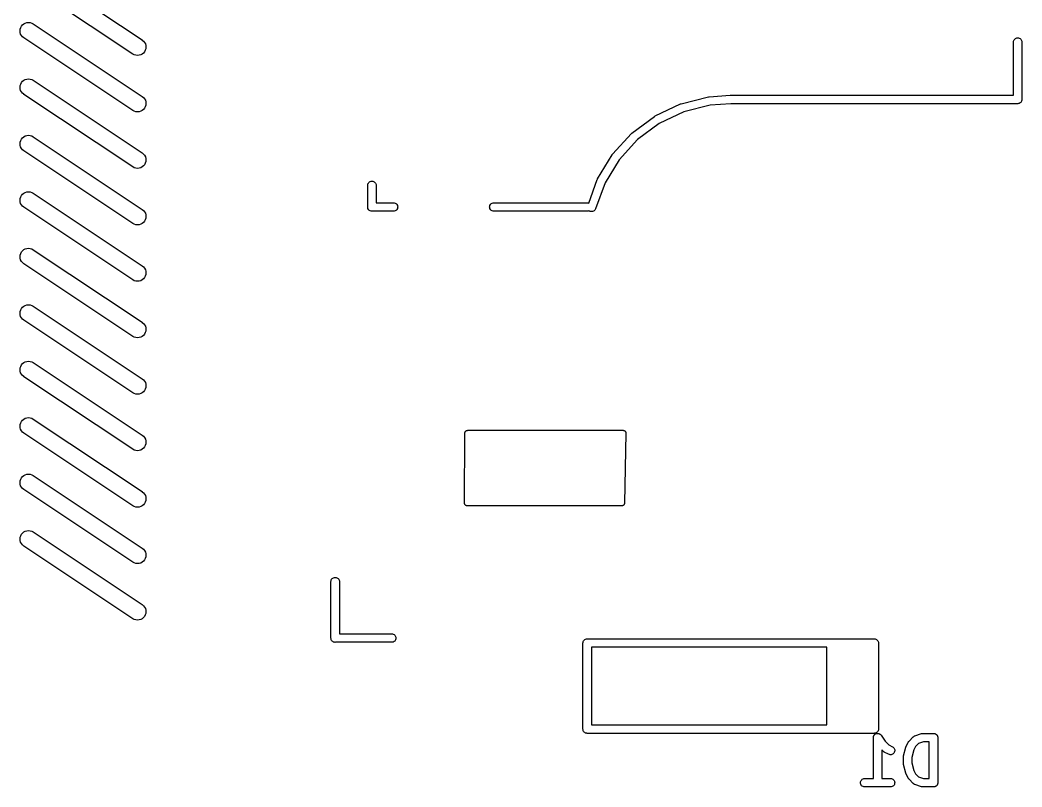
# Model space of a CAD drawing. Extents: x -13 to 127, y -89 to 15.
# Drawn here: x -12.58 to 5.16, y -28.69 to -15.1 of the extents above; entities that cross this region are included whole.
import ezdxf

# ---------------------------------------------------------------- set-up
doc = ezdxf.new("R2010")
doc.units = 0
doc.layers.add('BLACK', color=7, linetype='CONTINUOUS')

msp = doc.modelspace()

# ---------------------------------------------------------------- linework, layer by layer
at = {"layer": 'BLACK', "linetype": 'CONTINUOUS'}
for p, q in [((-12.3451, -14.1709), (-10.4165, -15.4566)), ((-10.5829, -15.7062), (-12.5115, -14.4205)), ((-12.5752, -15.2653), (-12.5665, -15.2374)), ((-12.5665, -15.2374), (-12.5525, -15.2116)), ((-12.5525, -15.2116), (-12.5338, -15.1891)), ((-12.5338, -15.1891), (-12.5111, -15.1706)), ((-12.5111, -15.1706), (-12.4852, -15.1569)), ((-12.4852, -15.1569), (-12.4572, -15.1485)), ((-12.4572, -15.1485), (-12.428, -15.1457)), ((-12.428, -15.1457), (-12.3989, -15.1486)), ((-12.3989, -15.1486), (-12.3709, -15.1571)), ((-12.3709, -15.1571), (-12.3451, -15.1709)), ((-12.3451, -15.1709), (-10.4165, -16.4566)), ((-12.5783, -15.2944), (-12.5752, -15.2653)), ((-12.5757, -15.3236), (-12.5783, -15.2944)), ((-12.5675, -15.3517), (-12.5757, -15.3236)), ((-12.5539, -15.3777), (-12.5675, -15.3517)), ((-12.5356, -15.4005), (-12.5539, -15.3777)), ((-12.5132, -15.4193), (-12.5356, -15.4005)), ((-12.5115, -15.4205), (-12.5132, -15.4193)), ((-10.5829, -16.7062), (-12.5115, -15.4205)), ((5.03813, -15.4313), (5.05116, -15.4244)), ((5.05116, -15.4244), (5.0653, -15.4201)), ((5.0653, -15.4201), (5.08, -15.4186)), ((5.08, -15.4186), (5.0947, -15.4201)), ((5.0947, -15.4201), (5.10884, -15.4244)), ((5.10884, -15.4244), (5.12187, -15.4313)), ((-10.4165, -15.4566), (-10.4148, -15.4578)), ((-10.4148, -15.4578), (-10.3924, -15.4766)), ((-10.3924, -15.4766), (-10.3741, -15.4995)), ((-10.3741, -15.4995), (-10.3605, -15.5255)), ((-10.3605, -15.5255), (-10.3523, -15.5536)), ((-10.3497, -15.5827), (-10.3528, -15.6118)), ((-10.3523, -15.5536), (-10.3497, -15.5827)), ((5.005, -15.4903), (5.00609, -15.4793)), ((5.005, -16.435), (5.005, -15.4903)), ((5.00609, -15.4793), (5.01038, -15.4652)), ((5.01038, -15.4652), (5.01734, -15.4521)), ((5.01734, -15.4521), (5.02671, -15.4407)), ((5.02671, -15.4407), (5.03813, -15.4313)), ((5.12187, -15.4313), (5.13329, -15.4407)), ((5.13329, -15.4407), (5.14266, -15.4521)), ((5.14266, -15.4521), (5.14962, -15.4652)), ((5.14962, -15.4652), (5.15391, -15.4793)), ((5.15391, -15.4793), (5.155, -15.4903)), ((5.155, -15.4903), (5.155, -16.5063)), ((-10.5571, -15.72), (-10.5829, -15.7062)), ((-10.5291, -15.7285), (-10.5571, -15.72)), ((-10.4999, -15.7314), (-10.5291, -15.7285)), ((-10.4708, -15.7286), (-10.4999, -15.7314)), ((-10.4428, -15.7202), (-10.4708, -15.7286)), ((-10.4169, -15.7065), (-10.4428, -15.7202)), ((-10.3942, -15.688), (-10.4169, -15.7065)), ((-10.3755, -15.6655), (-10.3942, -15.688)), ((-10.3615, -15.6398), (-10.3755, -15.6655)), ((-10.3528, -15.6118), (-10.3615, -15.6398)), ((-12.5783, -16.2944), (-12.5752, -16.2653)), ((-12.5757, -16.3236), (-12.5783, -16.2944)), ((-12.5752, -16.2653), (-12.5665, -16.2374)), ((-12.5665, -16.2374), (-12.5525, -16.2116)), ((-12.5525, -16.2116), (-12.5338, -16.1891)), ((-12.5338, -16.1891), (-12.5111, -16.1706)), ((-12.5111, -16.1706), (-12.4852, -16.1569)), ((-12.4852, -16.1569), (-12.4572, -16.1485)), ((-12.4572, -16.1485), (-12.428, -16.1457)), ((-12.428, -16.1457), (-12.3989, -16.1486)), ((-12.3989, -16.1486), (-12.3709, -16.1571)), ((-12.3709, -16.1571), (-12.3451, -16.1709)), ((-12.3451, -16.1709), (-10.4165, -17.4566)), ((-12.5675, -16.3517), (-12.5757, -16.3236)), ((-12.5539, -16.3777), (-12.5675, -16.3517)), ((-12.5356, -16.4005), (-12.5539, -16.3777)), ((-12.5132, -16.4193), (-12.5356, -16.4005)), ((-12.5115, -16.4205), (-12.5132, -16.4193)), ((-10.5829, -17.7062), (-12.5115, -16.4205)), ((-10.4165, -16.4566), (-10.4148, -16.4578)), ((-10.4148, -16.4578), (-10.3924, -16.4766)), ((-10.3924, -16.4766), (-10.3741, -16.4995)), ((-0.87437, -16.5859), (-0.39358, -16.4651)), ((-0.39358, -16.4651), (-0.39256, -16.4649)), ((-0.39256, -16.4649), (-0.38669, -16.4641)), ((-0.38669, -16.4641), (-0.38086, -16.4631)), ((-0.38086, -16.4631), (-0.00641, -16.4353)), ((-0.00641, -16.4353), (-0.00367, -16.435)), ((-0.00367, -16.435), (5.005, -16.435)), ((-10.3755, -16.6655), (-10.3942, -16.688)), ((-10.3615, -16.6398), (-10.3755, -16.6655)), ((-10.3741, -16.4995), (-10.3605, -16.5255)), ((-10.3528, -16.6118), (-10.3615, -16.6398)), ((-10.3605, -16.5255), (-10.3523, -16.5536)), ((-10.3497, -16.5827), (-10.3528, -16.6118)), ((-10.3523, -16.5536), (-10.3497, -16.5827)), ((-1.33633, -16.8026), (-0.88815, -16.5908)), ((-0.88815, -16.5908), (-0.88814, -16.5908)), ((-0.88814, -16.5908), (-0.8872, -16.5904)), ((-0.8872, -16.5904), (-0.88075, -16.5882)), ((-0.88075, -16.5882), (-0.87437, -16.5859)), ((-0.36331, -16.6122), (-0.8307, -16.7296)), ((0.00278, -16.585), (-0.36331, -16.6122)), ((5.07632, -16.585), (0.00278, -16.585)), ((5.08, -16.5854), (5.07632, -16.585)), ((5.08367, -16.585), (5.08, -16.5854)), ((5.0947, -16.5839), (5.08367, -16.585)), ((5.10884, -16.5796), (5.0947, -16.5839)), ((5.12187, -16.5727), (5.10884, -16.5796)), ((5.13329, -16.5633), (5.12187, -16.5727)), ((5.14266, -16.5519), (5.13329, -16.5633)), ((5.14962, -16.5388), (5.14266, -16.5519)), ((5.15391, -16.5247), (5.14962, -16.5388)), ((5.15536, -16.51), (5.15391, -16.5247)), ((5.155, -16.5063), (5.15536, -16.51)), ((-10.5571, -16.72), (-10.5829, -16.7062)), ((-10.5291, -16.7285), (-10.5571, -16.72)), ((-10.4999, -16.7314), (-10.5291, -16.7285)), ((-10.4708, -16.7286), (-10.4999, -16.7314)), ((-10.4428, -16.7202), (-10.4708, -16.7286)), ((-10.4169, -16.7065), (-10.4428, -16.7202)), ((-10.3942, -16.688), (-10.4169, -16.7065)), ((-1.7474, -17.105), (-1.3489, -16.8102)), ((-1.3489, -16.8102), (-1.34889, -16.8102)), ((-1.34889, -16.8102), (-1.34888, -16.8102)), ((-1.34888, -16.8102), (-1.34805, -16.8095)), ((-1.34805, -16.8095), (-1.3422, -16.8061)), ((-1.3422, -16.8061), (-1.33633, -16.8026)), ((-0.8307, -16.7296), (-1.26559, -16.9351)), ((-1.26559, -16.9351), (-1.65227, -17.2212)), ((-12.5525, -17.2116), (-12.5338, -17.1891)), ((-12.5338, -17.1891), (-12.5111, -17.1706)), ((-12.5111, -17.1706), (-12.4852, -17.1569)), ((-12.4852, -17.1569), (-12.4572, -17.1485)), ((-12.4572, -17.1485), (-12.428, -17.1457)), ((-12.428, -17.1457), (-12.3989, -17.1486)), ((-12.3989, -17.1486), (-12.3709, -17.1571)), ((-12.3709, -17.1571), (-12.3451, -17.1709)), ((-12.3451, -17.1709), (-10.4165, -18.4566)), ((-2.0919, -17.4814), (-1.75826, -17.1148)), ((-1.75826, -17.1148), (-1.75826, -17.1148)), ((-1.75826, -17.1148), (-1.75825, -17.1148)), ((-1.75825, -17.1148), (-1.75755, -17.114)), ((-1.75755, -17.114), (-1.75246, -17.1096)), ((-1.75246, -17.1096), (-1.7474, -17.105)), ((-12.5783, -17.2944), (-12.5752, -17.2653)), ((-12.5757, -17.3236), (-12.5783, -17.2944)), ((-12.5675, -17.3517), (-12.5757, -17.3236)), ((-12.5752, -17.2653), (-12.5665, -17.2374)), ((-12.5539, -17.3777), (-12.5675, -17.3517)), ((-12.5665, -17.2374), (-12.5525, -17.2116)), ((-12.5356, -17.4005), (-12.5539, -17.3777)), ((-1.65227, -17.2212), (-1.97601, -17.577)), ((-12.5132, -17.4193), (-12.5356, -17.4005)), ((-12.5115, -17.4205), (-12.5132, -17.4193)), ((-10.5829, -18.7062), (-12.5115, -17.4205)), ((-10.4165, -17.4566), (-10.4148, -17.4578)), ((-10.4148, -17.4578), (-10.3924, -17.4766)), ((-10.3924, -17.4766), (-10.3741, -17.4995)), ((-10.3741, -17.4995), (-10.3605, -17.5255)), ((-10.3605, -17.5255), (-10.3523, -17.5536)), ((-10.3523, -17.5536), (-10.3497, -17.5827)), ((-2.35673, -17.9176), (-2.10066, -17.4932)), ((-2.10066, -17.4932), (-2.10065, -17.4932)), ((-2.10065, -17.4932), (-2.1001, -17.4923)), ((-2.10065, -17.4932), (-2.10065, -17.4932)), ((-2.1001, -17.4923), (-2.09598, -17.4869)), ((-2.09598, -17.4869), (-2.0919, -17.4814)), ((-10.5571, -17.72), (-10.5829, -17.7062)), ((-10.5291, -17.7285), (-10.5571, -17.72)), ((-10.4999, -17.7314), (-10.5291, -17.7285)), ((-10.4708, -17.7286), (-10.4999, -17.7314)), ((-10.4428, -17.7202), (-10.4708, -17.7286)), ((-10.4169, -17.7065), (-10.4428, -17.7202)), ((-10.3942, -17.688), (-10.4169, -17.7065)), ((-10.3755, -17.6655), (-10.3942, -17.688)), ((-10.3615, -17.6398), (-10.3755, -17.6655)), ((-10.3528, -17.6118), (-10.3615, -17.6398)), ((-10.3497, -17.5827), (-10.3528, -17.6118)), ((-1.97601, -17.577), (-2.2245, -17.9888)), ((-6.425, -18.0303), (-6.42391, -18.0193)), ((-6.425, -18.4113), (-6.425, -18.0303)), ((-6.42391, -18.0193), (-6.41962, -18.0052)), ((-6.41962, -18.0052), (-6.41266, -17.9921)), ((-6.41266, -17.9921), (-6.40329, -17.9807)), ((-6.40329, -17.9807), (-6.39187, -17.9713)), ((-6.39187, -17.9713), (-6.37884, -17.9644)), ((-6.37884, -17.9644), (-6.3647, -17.9601)), ((-6.3647, -17.9601), (-6.35, -17.9586)), ((-6.35, -17.9586), (-6.3353, -17.9601)), ((-6.3353, -17.9601), (-6.32116, -17.9644)), ((-6.32116, -17.9644), (-6.30813, -17.9713)), ((-6.30813, -17.9713), (-6.29671, -17.9807)), ((-6.29671, -17.9807), (-6.28734, -17.9921)), ((-6.28734, -17.9921), (-6.28037, -18.0052)), ((-6.28037, -18.0052), (-6.27609, -18.0193)), ((-6.27609, -18.0193), (-6.275, -18.0303)), ((-6.275, -18.0303), (-6.275, -18.34)), ((-2.51292, -18.3448), (-2.36303, -17.9309)), ((-2.2245, -17.9888), (-2.39075, -18.448)), ((-2.36303, -17.9308), (-2.36267, -17.9299)), ((-2.36303, -17.9309), (-2.36303, -17.9308)), ((-2.36303, -17.9309), (-2.36303, -17.9309)), ((-2.36267, -17.9299), (-2.35966, -17.9238)), ((-2.35966, -17.9238), (-2.35673, -17.9176)), ((-12.5783, -18.2944), (-12.5752, -18.2653)), ((-12.5752, -18.2653), (-12.5665, -18.2374)), ((-12.5665, -18.2374), (-12.5525, -18.2116)), ((-12.5525, -18.2116), (-12.5338, -18.1891)), ((-12.5338, -18.1891), (-12.5111, -18.1706)), ((-12.5111, -18.1706), (-12.4852, -18.1569)), ((-12.4852, -18.1569), (-12.4572, -18.1485)), ((-12.4572, -18.1485), (-12.428, -18.1457)), ((-12.428, -18.1457), (-12.3989, -18.1486)), ((-12.3989, -18.1486), (-12.3709, -18.1571)), ((-12.3709, -18.1571), (-12.3451, -18.1709)), ((-12.3451, -18.1709), (-10.4165, -19.4566)), ((-12.5757, -18.3236), (-12.5783, -18.2944)), ((-12.5675, -18.3517), (-12.5757, -18.3236)), ((-12.5539, -18.3777), (-12.5675, -18.3517)), ((-12.5356, -18.4005), (-12.5539, -18.3777)), ((-12.5132, -18.4193), (-12.5356, -18.4005)), ((-12.5115, -18.4205), (-12.5132, -18.4193)), ((-10.5829, -19.7062), (-12.5115, -18.4205)), ((-6.42536, -18.415), (-6.425, -18.4113)), ((-6.42391, -18.4297), (-6.42536, -18.415)), ((-6.41962, -18.4438), (-6.42391, -18.4297)), ((-6.275, -18.34), (-5.96532, -18.34)), ((-5.96532, -18.34), (-5.9543, -18.3411)), ((-5.9543, -18.3411), (-5.94016, -18.3454)), ((-5.94016, -18.3454), (-5.92713, -18.3523)), ((-5.92713, -18.3523), (-5.91571, -18.3617)), ((-5.91571, -18.3617), (-5.90634, -18.3731)), ((-5.90634, -18.3731), (-5.89938, -18.3862)), ((-5.89938, -18.3862), (-5.89509, -18.4003)), ((-5.89509, -18.4297), (-5.89938, -18.4438)), ((-5.89509, -18.4003), (-5.89364, -18.415)), ((-5.89364, -18.415), (-5.89509, -18.4297)), ((-4.26636, -18.415), (-4.26491, -18.4003)), ((-4.26491, -18.4297), (-4.26636, -18.415)), ((-4.26491, -18.4003), (-4.26063, -18.3862)), ((-4.26063, -18.4438), (-4.26491, -18.4297)), ((-4.26063, -18.3862), (-4.25366, -18.3731)), ((-4.25366, -18.3731), (-4.24429, -18.3617)), ((-4.24429, -18.3617), (-4.23287, -18.3523)), ((-4.23287, -18.3523), (-4.21984, -18.3454)), ((-4.21984, -18.3454), (-4.2057, -18.3411)), ((-4.2057, -18.3411), (-4.19468, -18.34)), ((-4.19468, -18.34), (-2.53632, -18.34)), ((-2.53632, -18.34), (-2.5253, -18.3411)), ((-2.5253, -18.3411), (-2.51292, -18.3448)), ((-10.4165, -18.4566), (-10.4148, -18.4578)), ((-10.4148, -18.4578), (-10.3924, -18.4766)), ((-10.3924, -18.4766), (-10.3741, -18.4995)), ((-10.3741, -18.4995), (-10.3605, -18.5255)), ((-10.3528, -18.6118), (-10.3615, -18.6398)), ((-10.3605, -18.5255), (-10.3523, -18.5536)), ((-10.3497, -18.5827), (-10.3528, -18.6118)), ((-10.3523, -18.5536), (-10.3497, -18.5827)), ((-6.41266, -18.4569), (-6.41962, -18.4438)), ((-6.40329, -18.4683), (-6.41266, -18.4569)), ((-6.39187, -18.4777), (-6.40329, -18.4683)), ((-6.37884, -18.4846), (-6.39187, -18.4777)), ((-6.3647, -18.4889), (-6.37884, -18.4846)), ((-6.35367, -18.49), (-6.3647, -18.4889)), ((-6.35, -18.4904), (-6.35367, -18.49)), ((-6.34632, -18.49), (-6.35, -18.4904)), ((-5.96532, -18.49), (-6.34632, -18.49)), ((-5.9543, -18.4889), (-5.96532, -18.49)), ((-5.94016, -18.4846), (-5.9543, -18.4889)), ((-5.92713, -18.4777), (-5.94016, -18.4846)), ((-5.91571, -18.4683), (-5.92713, -18.4777)), ((-5.90634, -18.4569), (-5.91571, -18.4683)), ((-5.89938, -18.4438), (-5.90634, -18.4569)), ((-4.25366, -18.4569), (-4.26063, -18.4438)), ((-4.24429, -18.4683), (-4.25366, -18.4569)), ((-4.23287, -18.4777), (-4.24429, -18.4683)), ((-4.21984, -18.4846), (-4.23287, -18.4777)), ((-4.2057, -18.4889), (-4.21984, -18.4846)), ((-4.19468, -18.49), (-4.2057, -18.4889)), ((-2.53632, -18.49), (-4.19468, -18.49)), ((-2.5253, -18.4889), (-2.53632, -18.49)), ((-2.51116, -18.4846), (-2.5253, -18.4889)), ((-2.5063, -18.482), (-2.51116, -18.4846)), ((-2.50046, -18.4864), (-2.5063, -18.482)), ((-2.48729, -18.4928), (-2.50046, -18.4864)), ((-2.47313, -18.4966), (-2.48729, -18.4928)), ((-2.45852, -18.4974), (-2.47313, -18.4966)), ((-2.44402, -18.4955), (-2.45852, -18.4974)), ((-2.43017, -18.4907), (-2.44402, -18.4955)), ((-2.4175, -18.4834), (-2.43017, -18.4907)), ((-2.40651, -18.4737), (-2.4175, -18.4834)), ((-2.3976, -18.4621), (-2.40651, -18.4737)), ((-2.39111, -18.449), (-2.3976, -18.4621)), ((-2.39075, -18.448), (-2.39111, -18.449)), ((-10.5571, -18.72), (-10.5829, -18.7062)), ((-10.5291, -18.7285), (-10.5571, -18.72)), ((-10.4999, -18.7314), (-10.5291, -18.7285)), ((-10.4708, -18.7286), (-10.4999, -18.7314)), ((-10.4428, -18.7202), (-10.4708, -18.7286)), ((-10.4169, -18.7065), (-10.4428, -18.7202)), ((-10.3942, -18.688), (-10.4169, -18.7065)), ((-10.3755, -18.6655), (-10.3942, -18.688)), ((-10.3615, -18.6398), (-10.3755, -18.6655)), ((-12.4852, -19.1569), (-12.4572, -19.1485)), ((-12.4572, -19.1485), (-12.428, -19.1457)), ((-12.428, -19.1457), (-12.3989, -19.1486)), ((-12.3989, -19.1486), (-12.3709, -19.1571)), ((-12.5783, -19.2944), (-12.5752, -19.2653)), ((-12.5757, -19.3236), (-12.5783, -19.2944)), ((-12.5675, -19.3517), (-12.5757, -19.3236)), ((-12.5752, -19.2653), (-12.5665, -19.2374)), ((-12.5665, -19.2374), (-12.5525, -19.2116)), ((-12.5525, -19.2116), (-12.5338, -19.1891)), ((-12.5338, -19.1891), (-12.5111, -19.1706)), ((-12.5111, -19.1706), (-12.4852, -19.1569)), ((-12.3709, -19.1571), (-12.3451, -19.1709)), ((-12.3451, -19.1709), (-10.4165, -20.4566)), ((-12.5539, -19.3777), (-12.5675, -19.3517)), ((-12.5356, -19.4005), (-12.5539, -19.3777)), ((-12.5132, -19.4193), (-12.5356, -19.4005)), ((-12.5115, -19.4205), (-12.5132, -19.4193)), ((-10.5829, -20.7062), (-12.5115, -19.4205)), ((-10.4165, -19.4566), (-10.4148, -19.4578)), ((-10.4148, -19.4578), (-10.3924, -19.4766)), ((-10.3924, -19.4766), (-10.3741, -19.4995)), ((-10.3741, -19.4995), (-10.3605, -19.5255)), ((-10.3755, -19.6655), (-10.3942, -19.688)), ((-10.3615, -19.6398), (-10.3755, -19.6655)), ((-10.3528, -19.6118), (-10.3615, -19.6398)), ((-10.3605, -19.5255), (-10.3523, -19.5536)), ((-10.3497, -19.5827), (-10.3528, -19.6118)), ((-10.3523, -19.5536), (-10.3497, -19.5827)), ((-10.5571, -19.72), (-10.5829, -19.7062)), ((-10.5291, -19.7285), (-10.5571, -19.72)), ((-10.4999, -19.7314), (-10.5291, -19.7285)), ((-10.4708, -19.7286), (-10.4999, -19.7314)), ((-10.4428, -19.7202), (-10.4708, -19.7286)), ((-10.4169, -19.7065), (-10.4428, -19.7202)), ((-10.3942, -19.688), (-10.4169, -19.7065)), ((-12.5665, -20.2374), (-12.5525, -20.2116)), ((-12.5525, -20.2116), (-12.5338, -20.1891)), ((-12.5338, -20.1891), (-12.5111, -20.1706)), ((-12.5111, -20.1706), (-12.4852, -20.1569)), ((-12.4852, -20.1569), (-12.4572, -20.1485)), ((-12.4572, -20.1485), (-12.428, -20.1457)), ((-12.428, -20.1457), (-12.3989, -20.1486)), ((-12.3989, -20.1486), (-12.3709, -20.1571)), ((-12.3709, -20.1571), (-12.3451, -20.1709)), ((-12.3451, -20.1709), (-10.4165, -21.4566)), ((-12.5783, -20.2944), (-12.5752, -20.2653)), ((-12.5757, -20.3236), (-12.5783, -20.2944)), ((-12.5675, -20.3517), (-12.5757, -20.3236)), ((-12.5752, -20.2653), (-12.5665, -20.2374)), ((-12.5539, -20.3777), (-12.5675, -20.3517)), ((-12.5356, -20.4005), (-12.5539, -20.3777)), ((-12.5132, -20.4193), (-12.5356, -20.4005)), ((-12.5115, -20.4205), (-12.5132, -20.4193)), ((-10.5829, -21.7062), (-12.5115, -20.4205)), ((-10.4165, -20.4566), (-10.4148, -20.4578)), ((-10.4148, -20.4578), (-10.3924, -20.4766)), ((-10.3924, -20.4766), (-10.3741, -20.4995)), ((-10.3741, -20.4995), (-10.3605, -20.5255)), ((-10.3605, -20.5255), (-10.3523, -20.5536)), ((-10.3523, -20.5536), (-10.3497, -20.5827)), ((-10.5571, -20.72), (-10.5829, -20.7062)), ((-10.5291, -20.7285), (-10.5571, -20.72)), ((-10.4999, -20.7314), (-10.5291, -20.7285)), ((-10.4708, -20.7286), (-10.4999, -20.7314)), ((-10.4428, -20.7202), (-10.4708, -20.7286)), ((-10.4169, -20.7065), (-10.4428, -20.7202)), ((-10.3942, -20.688), (-10.4169, -20.7065)), ((-10.3755, -20.6655), (-10.3942, -20.688)), ((-10.3615, -20.6398), (-10.3755, -20.6655)), ((-10.3528, -20.6118), (-10.3615, -20.6398)), ((-10.3497, -20.5827), (-10.3528, -20.6118)), ((-12.5783, -21.2944), (-12.5752, -21.2653)), ((-12.5752, -21.2653), (-12.5665, -21.2374)), ((-12.5665, -21.2374), (-12.5525, -21.2116)), ((-12.5525, -21.2116), (-12.5338, -21.1891)), ((-12.5338, -21.1891), (-12.5111, -21.1706)), ((-12.5111, -21.1706), (-12.4852, -21.1569)), ((-12.4852, -21.1569), (-12.4572, -21.1485)), ((-12.4572, -21.1485), (-12.428, -21.1457)), ((-12.428, -21.1457), (-12.3989, -21.1486)), ((-12.3989, -21.1486), (-12.3709, -21.1571)), ((-12.3709, -21.1571), (-12.3451, -21.1709)), ((-12.3451, -21.1709), (-10.4165, -22.4566)), ((-12.5757, -21.3236), (-12.5783, -21.2944)), ((-12.5675, -21.3517), (-12.5757, -21.3236)), ((-12.5539, -21.3777), (-12.5675, -21.3517)), ((-12.5356, -21.4005), (-12.5539, -21.3777)), ((-12.5132, -21.4193), (-12.5356, -21.4005)), ((-12.5115, -21.4205), (-12.5132, -21.4193)), ((-10.5829, -22.7062), (-12.5115, -21.4205)), ((-10.4165, -21.4566), (-10.4148, -21.4578)), ((-10.4148, -21.4578), (-10.3924, -21.4766)), ((-10.3924, -21.4766), (-10.3741, -21.4995)), ((-10.3741, -21.4995), (-10.3605, -21.5255)), ((-10.3528, -21.6118), (-10.3615, -21.6398)), ((-10.3605, -21.5255), (-10.3523, -21.5536)), ((-10.3497, -21.5827), (-10.3528, -21.6118)), ((-10.3523, -21.5536), (-10.3497, -21.5827)), ((-10.5571, -21.72), (-10.5829, -21.7062)), ((-10.5291, -21.7285), (-10.5571, -21.72)), ((-10.4999, -21.7314), (-10.5291, -21.7285)), ((-10.4708, -21.7286), (-10.4999, -21.7314)), ((-10.4428, -21.7202), (-10.4708, -21.7286)), ((-10.4169, -21.7065), (-10.4428, -21.7202)), ((-10.3942, -21.688), (-10.4169, -21.7065)), ((-10.3755, -21.6655), (-10.3942, -21.688)), ((-10.3615, -21.6398), (-10.3755, -21.6655)), ((-12.5111, -22.1706), (-12.4852, -22.1569)), ((-12.4852, -22.1569), (-12.4572, -22.1485)), ((-12.4572, -22.1485), (-12.428, -22.1457)), ((-12.428, -22.1457), (-12.3989, -22.1486)), ((-12.3989, -22.1486), (-12.3709, -22.1571)), ((-12.3709, -22.1571), (-12.3451, -22.1709)), ((-12.5783, -22.2944), (-12.5752, -22.2653)), ((-12.5757, -22.3236), (-12.5783, -22.2944)), ((-12.5675, -22.3517), (-12.5757, -22.3236)), ((-12.5752, -22.2653), (-12.5665, -22.2374)), ((-12.5665, -22.2374), (-12.5525, -22.2116)), ((-12.5525, -22.2116), (-12.5338, -22.1891)), ((-12.5338, -22.1891), (-12.5111, -22.1706)), ((-12.3451, -22.1709), (-10.4165, -23.4566)), ((-12.5539, -22.3777), (-12.5675, -22.3517)), ((-12.5356, -22.4005), (-12.5539, -22.3777)), ((-12.5132, -22.4193), (-12.5356, -22.4005)), ((-12.5115, -22.4205), (-12.5132, -22.4193)), ((-10.5829, -23.7062), (-12.5115, -22.4205)), ((-10.4165, -22.4566), (-10.4148, -22.4578)), ((-10.4148, -22.4578), (-10.3924, -22.4766)), ((-10.3924, -22.4766), (-10.3741, -22.4995)), ((-10.3741, -22.4995), (-10.3605, -22.5255)), ((-4.71, -23.6598), (-4.705, -22.4198)), ((-4.705, -22.4196), (-4.70499, -22.4191)), ((-4.705, -22.4197), (-4.705, -22.4196)), ((-4.705, -22.4198), (-4.705, -22.4197)), ((-4.705, -22.4197), (-4.705, -22.4197)), ((-4.70499, -22.4191), (-4.70446, -22.4145)), ((-4.70446, -22.4145), (-4.70398, -22.4099)), ((-4.70398, -22.4099), (-4.7039, -22.4097)), ((-4.7039, -22.4097), (-4.70386, -22.4094)), ((-4.70386, -22.4094), (-4.70246, -22.405)), ((-4.70246, -22.405), (-4.70109, -22.4006)), ((-4.70109, -22.4006), (-4.70096, -22.4004)), ((-4.70096, -22.4004), (-4.70088, -22.4001)), ((-4.70088, -22.4001), (-4.69864, -22.3961)), ((-4.69864, -22.3961), (-4.69645, -22.392)), ((-4.69645, -22.392), (-4.69628, -22.3918)), ((-4.69628, -22.3918), (-4.69614, -22.3916)), ((-4.69614, -22.3916), (-4.69317, -22.3881)), ((-4.69317, -22.3881), (-4.69023, -22.3845)), ((-4.69023, -22.3845), (-4.69002, -22.3843)), ((-4.69002, -22.3843), (-4.68984, -22.3841)), ((-4.68984, -22.3841), (-4.68626, -22.3813)), ((-4.68626, -22.3813), (-4.68267, -22.3784)), ((-4.68267, -22.3784), (-4.68242, -22.3782)), ((-4.68242, -22.3782), (-4.68221, -22.3781)), ((-4.68221, -22.3781), (-4.67815, -22.376)), ((-4.67815, -22.376), (-4.67405, -22.3738)), ((-4.67405, -22.3738), (-4.67379, -22.3737)), ((-4.67379, -22.3737), (-4.67354, -22.3736)), ((-4.67354, -22.3736), (-4.66918, -22.3723)), ((-4.66918, -22.3723), (-4.66471, -22.371)), ((-4.66471, -22.371), (-4.66443, -22.3709)), ((-4.66443, -22.3709), (-4.66417, -22.3708)), ((-4.66417, -22.3708), (-4.65963, -22.3705)), ((-4.65963, -22.3705), (-4.655, -22.37)), ((-4.655, -22.37), (-1.905, -22.37)), ((-1.905, -22.37), (-1.9043, -22.37)), ((-1.9043, -22.37), (-1.90398, -22.37)), ((-1.90398, -22.37), (-1.90364, -22.37)), ((-1.90364, -22.37), (-1.8991, -22.3706)), ((-1.8991, -22.3706), (-1.8946, -22.3711)), ((-1.8946, -22.3711), (-1.89429, -22.3712)), ((-1.89429, -22.3712), (-1.89396, -22.3712)), ((-1.89396, -22.3712), (-1.88965, -22.3727)), ((-1.88965, -22.3727), (-1.8853, -22.374)), ((-1.8853, -22.374), (-1.88501, -22.3742)), ((-1.88501, -22.3742), (-1.8847, -22.3743)), ((-1.8847, -22.3743), (-1.88074, -22.3765)), ((-1.88074, -22.3765), (-1.87675, -22.3787)), ((-1.85501, -22.421), (-1.88001, -23.661)), ((-1.87675, -22.3787), (-1.8765, -22.379)), ((-1.8765, -22.379), (-1.87621, -22.3791)), ((-1.87621, -22.3791), (-1.87273, -22.3821)), ((-1.87273, -22.3821), (-1.86928, -22.385)), ((-1.86928, -22.385), (-1.86907, -22.3853)), ((-1.86907, -22.3853), (-1.86882, -22.3855)), ((-1.86882, -22.3855), (-1.86599, -22.3891)), ((-1.86599, -22.3891), (-1.86316, -22.3926)), ((-1.86316, -22.3926), (-1.86301, -22.3929)), ((-1.86301, -22.3929), (-1.8628, -22.3932)), ((-1.8628, -22.3932), (-1.86074, -22.3973)), ((-1.86074, -22.3973), (-1.85864, -22.4013)), ((-1.85864, -22.4013), (-1.85855, -22.4016)), ((-1.85855, -22.4016), (-1.8584, -22.4019)), ((-1.8584, -22.4019), (-1.85716, -22.4063)), ((-1.85716, -22.4063), (-1.85589, -22.4106)), ((-1.85589, -22.4106), (-1.85586, -22.411)), ((-1.85586, -22.411), (-1.85577, -22.4113)), ((-1.85577, -22.4113), (-1.85541, -22.4158)), ((-1.85541, -22.4158), (-1.855, -22.4203)), ((-1.855, -22.4203), (-1.85504, -22.4207)), ((-1.85504, -22.4207), (-1.85501, -22.421)), ((-10.3942, -22.688), (-10.4169, -22.7065)), ((-10.3755, -22.6655), (-10.3942, -22.688)), ((-10.3615, -22.6398), (-10.3755, -22.6655)), ((-10.3528, -22.6118), (-10.3615, -22.6398)), ((-10.3605, -22.5255), (-10.3523, -22.5536)), ((-10.3497, -22.5827), (-10.3528, -22.6118)), ((-10.3523, -22.5536), (-10.3497, -22.5827)), ((-10.5571, -22.72), (-10.5829, -22.7062)), ((-10.5291, -22.7285), (-10.5571, -22.72)), ((-10.4999, -22.7314), (-10.5291, -22.7285)), ((-10.4708, -22.7286), (-10.4999, -22.7314)), ((-10.4428, -22.7202), (-10.4708, -22.7286)), ((-10.4169, -22.7065), (-10.4428, -22.7202)), ((-12.5665, -23.2374), (-12.5525, -23.2116)), ((-12.5525, -23.2116), (-12.5338, -23.1891)), ((-12.5338, -23.1891), (-12.5111, -23.1706)), ((-12.5111, -23.1706), (-12.4852, -23.1569)), ((-12.4852, -23.1569), (-12.4572, -23.1485)), ((-12.4572, -23.1485), (-12.428, -23.1457)), ((-12.428, -23.1457), (-12.3989, -23.1486)), ((-12.3989, -23.1486), (-12.3709, -23.1571)), ((-12.3709, -23.1571), (-12.3451, -23.1709)), ((-12.3451, -23.1709), (-10.4165, -24.4566)), ((-12.5783, -23.2944), (-12.5752, -23.2653)), ((-12.5757, -23.3236), (-12.5783, -23.2944)), ((-12.5675, -23.3517), (-12.5757, -23.3236)), ((-12.5752, -23.2653), (-12.5665, -23.2374)), ((-12.5539, -23.3777), (-12.5675, -23.3517)), ((-12.5356, -23.4005), (-12.5539, -23.3777)), ((-12.5132, -23.4193), (-12.5356, -23.4005)), ((-12.5115, -23.4205), (-12.5132, -23.4193)), ((-10.5829, -24.7062), (-12.5115, -23.4205)), ((-10.4165, -23.4566), (-10.4148, -23.4578)), ((-10.4148, -23.4578), (-10.3924, -23.4766)), ((-10.3924, -23.4766), (-10.3741, -23.4995)), ((-10.3741, -23.4995), (-10.3605, -23.5255)), ((-10.3605, -23.5255), (-10.3523, -23.5536)), ((-10.3497, -23.5827), (-10.3528, -23.6118)), ((-10.3523, -23.5536), (-10.3497, -23.5827)), ((-10.5571, -23.72), (-10.5829, -23.7062)), ((-10.5291, -23.7285), (-10.5571, -23.72)), ((-10.4999, -23.7314), (-10.5291, -23.7285)), ((-10.4708, -23.7286), (-10.4999, -23.7314)), ((-10.4428, -23.7202), (-10.4708, -23.7286)), ((-10.4169, -23.7065), (-10.4428, -23.7202)), ((-10.3942, -23.688), (-10.4169, -23.7065)), ((-10.3755, -23.6655), (-10.3942, -23.688)), ((-10.3615, -23.6398), (-10.3755, -23.6655)), ((-10.3528, -23.6118), (-10.3615, -23.6398)), ((-4.70953, -23.6648), (-4.71, -23.6598)), ((-4.70911, -23.6694), (-4.70953, -23.6648)), ((-4.70909, -23.6694), (-4.70911, -23.6694)), ((-4.70909, -23.6695), (-4.70909, -23.6694)), ((-4.7077, -23.6742), (-4.70909, -23.6695)), ((-4.70636, -23.6787), (-4.7077, -23.6742)), ((-4.70632, -23.6788), (-4.70636, -23.6787)), ((-4.7063, -23.6789), (-4.70632, -23.6788)), ((-4.70407, -23.6831), (-4.7063, -23.6789)), ((-4.70184, -23.6874), (-4.70407, -23.6831)), ((-4.70179, -23.6874), (-4.70184, -23.6874)), ((-4.70176, -23.6875), (-4.70179, -23.6874)), ((-4.69861, -23.6914), (-4.70176, -23.6875)), ((-4.69572, -23.695), (-4.69861, -23.6914)), ((-4.69567, -23.695), (-4.69572, -23.695)), ((-4.69562, -23.6951), (-4.69567, -23.695)), ((-4.69177, -23.6983), (-4.69562, -23.6951)), ((-4.68825, -23.7013), (-4.69177, -23.6983)), ((-4.68818, -23.7013), (-4.68825, -23.7013)), ((-4.68813, -23.7013), (-4.68818, -23.7013)), ((-4.68394, -23.7036), (-4.68813, -23.7013)), ((-4.6797, -23.706), (-4.68394, -23.7036)), ((-4.67962, -23.706), (-4.6797, -23.706)), ((-4.67956, -23.706), (-4.67962, -23.706)), ((-4.67503, -23.7074), (-4.67956, -23.706)), ((-4.6704, -23.7089), (-4.67503, -23.7074)), ((-4.67032, -23.7089), (-4.6704, -23.7089)), ((-4.67025, -23.7089), (-4.67032, -23.7089)), ((-4.66536, -23.7095), (-4.67025, -23.7089)), ((-4.6607, -23.71), (-4.66536, -23.7095)), ((-4.66056, -23.71), (-4.6607, -23.71)), ((-4.66055, -23.71), (-4.66056, -23.71)), ((-4.66054, -23.71), (-4.66055, -23.71)), ((-4.66, -23.71), (-4.66054, -23.71)), ((-1.93, -23.71), (-4.66, -23.71)), ((-1.92581, -23.7096), (-1.93, -23.71)), ((-1.92162, -23.7093), (-1.92581, -23.7096)), ((-1.92097, -23.7091), (-1.92162, -23.7093)), ((-1.92029, -23.709), (-1.92097, -23.7091)), ((-1.91625, -23.7078), (-1.92029, -23.709)), ((-1.91221, -23.7067), (-1.91625, -23.7078)), ((-1.9116, -23.7064), (-1.91221, -23.7067)), ((-1.91095, -23.7062), (-1.9116, -23.7064)), ((-1.90722, -23.7042), (-1.91095, -23.7062)), ((-1.90347, -23.7024), (-1.90722, -23.7042)), ((-1.90293, -23.702), (-1.90347, -23.7024)), ((-1.90233, -23.7016), (-1.90293, -23.702)), ((-1.89906, -23.699), (-1.90233, -23.7016)), ((-1.89574, -23.6964), (-1.89906, -23.699)), ((-1.8953, -23.6959), (-1.89574, -23.6964)), ((-1.89477, -23.6955), (-1.8953, -23.6959)), ((-1.89208, -23.6922), (-1.89477, -23.6955)), ((-1.88932, -23.6891), (-1.89208, -23.6922)), ((-1.88898, -23.6885), (-1.88932, -23.6891)), ((-1.88855, -23.688), (-1.88898, -23.6885)), ((-1.88655, -23.6843), (-1.88855, -23.688)), ((-1.88445, -23.6806), (-1.88655, -23.6843)), ((-1.88423, -23.68), (-1.88445, -23.6806)), ((-1.88391, -23.6794), (-1.88423, -23.68)), ((-1.88267, -23.6754), (-1.88391, -23.6794)), ((-1.88131, -23.6714), (-1.88267, -23.6754)), ((-1.88122, -23.6707), (-1.88131, -23.6714)), ((-1.88102, -23.6701), (-1.88122, -23.6707)), ((-1.88058, -23.6659), (-1.88102, -23.6701)), ((-1.88003, -23.6617), (-1.88058, -23.6659)), ((-1.88001, -23.661), (-1.88003, -23.6617)), ((-12.5783, -24.2944), (-12.5752, -24.2653)), ((-12.5757, -24.3236), (-12.5783, -24.2944)), ((-12.5752, -24.2653), (-12.5665, -24.2374)), ((-12.5665, -24.2374), (-12.5525, -24.2116)), ((-12.5525, -24.2116), (-12.5338, -24.1891)), ((-12.5338, -24.1891), (-12.5111, -24.1706)), ((-12.5111, -24.1706), (-12.4852, -24.1569)), ((-12.4852, -24.1569), (-12.4572, -24.1485)), ((-12.4572, -24.1485), (-12.428, -24.1457)), ((-12.428, -24.1457), (-12.3989, -24.1486)), ((-12.3989, -24.1486), (-12.3709, -24.1571)), ((-12.3709, -24.1571), (-12.3451, -24.1709)), ((-12.3451, -24.1709), (-10.4165, -25.4566)), ((-12.5675, -24.3517), (-12.5757, -24.3236)), ((-12.5539, -24.3777), (-12.5675, -24.3517)), ((-12.5356, -24.4005), (-12.5539, -24.3777)), ((-12.5132, -24.4193), (-12.5356, -24.4005)), ((-12.5115, -24.4205), (-12.5132, -24.4193)), ((-10.5829, -25.7062), (-12.5115, -24.4205)), ((-10.4165, -24.4566), (-10.4148, -24.4578)), ((-10.4148, -24.4578), (-10.3924, -24.4766)), ((-10.3924, -24.4766), (-10.3741, -24.4995)), ((-10.3615, -24.6398), (-10.3755, -24.6655)), ((-10.3741, -24.4995), (-10.3605, -24.5255)), ((-10.3528, -24.6118), (-10.3615, -24.6398)), ((-10.3605, -24.5255), (-10.3523, -24.5536)), ((-10.3497, -24.5827), (-10.3528, -24.6118)), ((-10.3523, -24.5536), (-10.3497, -24.5827)), ((-10.5571, -24.72), (-10.5829, -24.7062)), ((-10.5291, -24.7285), (-10.5571, -24.72)), ((-10.4999, -24.7314), (-10.5291, -24.7285)), ((-10.4708, -24.7286), (-10.4999, -24.7314)), ((-10.4428, -24.7202), (-10.4708, -24.7286)), ((-10.4169, -24.7065), (-10.4428, -24.7202)), ((-10.3942, -24.688), (-10.4169, -24.7065)), ((-10.3755, -24.6655), (-10.3942, -24.688)), ((-7.06266, -25.0081), (-7.05329, -24.9967)), ((-7.05329, -24.9967), (-7.04187, -24.9873)), ((-7.04187, -24.9873), (-7.02884, -24.9804)), ((-7.02884, -24.9804), (-7.0147, -24.9761)), ((-7.0147, -24.9761), (-7, -24.9746)), ((-7, -24.9746), (-6.9853, -24.9761)), ((-6.9853, -24.9761), (-6.97116, -24.9804)), ((-6.97116, -24.9804), (-6.95813, -24.9873)), ((-6.95813, -24.9873), (-6.94671, -24.9967)), ((-6.94671, -24.9967), (-6.93734, -25.0081)), ((-7.075, -25.0463), (-7.07391, -25.0353)), ((-7.075, -26.0463), (-7.075, -25.0463)), ((-7.07391, -25.0353), (-7.06962, -25.0212)), ((-7.06962, -25.0212), (-7.06266, -25.0081)), ((-6.93734, -25.0081), (-6.93037, -25.0212)), ((-6.93037, -25.0212), (-6.92609, -25.0353)), ((-6.92609, -25.0353), (-6.925, -25.0463)), ((-6.925, -25.0463), (-6.925, -25.975)), ((-10.4165, -25.4566), (-10.4148, -25.4578)), ((-10.4148, -25.4578), (-10.3924, -25.4766)), ((-10.3924, -25.4766), (-10.3741, -25.4995)), ((-10.3741, -25.4995), (-10.3605, -25.5255)), ((-10.3605, -25.5255), (-10.3523, -25.5536)), ((-10.5571, -25.72), (-10.5829, -25.7062)), ((-10.4169, -25.7065), (-10.4428, -25.7202)), ((-10.3942, -25.688), (-10.4169, -25.7065)), ((-10.3755, -25.6655), (-10.3942, -25.688)), ((-10.3615, -25.6398), (-10.3755, -25.6655)), ((-10.3528, -25.6118), (-10.3615, -25.6398)), ((-10.3497, -25.5827), (-10.3528, -25.6118)), ((-10.3523, -25.5536), (-10.3497, -25.5827)), ((-10.5291, -25.7285), (-10.5571, -25.72)), ((-10.4999, -25.7314), (-10.5291, -25.7285)), ((-10.4708, -25.7286), (-10.4999, -25.7314)), ((-10.4428, -25.7202), (-10.4708, -25.7286)), ((-7.07536, -26.05), (-7.075, -26.0463)), ((-7.07391, -26.0647), (-7.07536, -26.05)), ((-7.06962, -26.0788), (-7.07391, -26.0647)), ((-6.925, -25.975), (-5.99632, -25.975)), ((-5.99632, -25.975), (-5.9853, -25.9761)), ((-5.9853, -25.9761), (-5.97116, -25.9804)), ((-5.97116, -25.9804), (-5.95813, -25.9873)), ((-5.95813, -25.9873), (-5.94671, -25.9967)), ((-5.94671, -25.9967), (-5.93734, -26.0081)), ((-5.93734, -26.0081), (-5.93037, -26.0212)), ((-5.93037, -26.0212), (-5.92609, -26.0353)), ((-5.92609, -26.0647), (-5.93037, -26.0788)), ((-5.92609, -26.0353), (-5.92464, -26.05)), ((-5.92464, -26.05), (-5.92609, -26.0647)), ((-2.58187, -26.0753), (-2.56884, -26.0684)), ((-2.56884, -26.0684), (-2.5547, -26.0641)), ((-2.5547, -26.0641), (-2.54, -26.0626)), ((-2.54, -26.0626), (-2.53632, -26.063)), ((-2.53632, -26.063), (1.77432, -26.063)), ((1.77432, -26.063), (1.778, -26.0626)), ((1.778, -26.0626), (1.78167, -26.063)), ((1.78167, -26.063), (1.90132, -26.063)), ((1.90132, -26.063), (1.905, -26.0626)), ((1.905, -26.0626), (1.90867, -26.063)), ((1.90867, -26.063), (2.02832, -26.063)), ((2.02832, -26.063), (2.032, -26.0626)), ((2.032, -26.0626), (2.03567, -26.063)), ((2.03567, -26.063), (2.15532, -26.063)), ((2.15532, -26.063), (2.159, -26.0626)), ((2.159, -26.0626), (2.16267, -26.063)), ((2.16267, -26.063), (2.28232, -26.063)), ((2.28232, -26.063), (2.286, -26.0626)), ((2.286, -26.0626), (2.28967, -26.063)), ((2.28967, -26.063), (2.40932, -26.063)), ((2.40932, -26.063), (2.413, -26.0626)), ((2.413, -26.0626), (2.41667, -26.063)), ((2.41667, -26.063), (2.53632, -26.063)), ((2.53632, -26.063), (2.54, -26.0626)), ((2.54, -26.0626), (2.5547, -26.0641)), ((2.5547, -26.0641), (2.56884, -26.0684)), ((2.56884, -26.0684), (2.58187, -26.0753)), ((-7.06266, -26.0919), (-7.06962, -26.0788)), ((-7.05813, -26.0974), (-7.06266, -26.0919)), ((-7.05329, -26.1033), (-7.05813, -26.0974)), ((-7.04187, -26.1127), (-7.05329, -26.1033)), ((-7.02884, -26.1196), (-7.04187, -26.1127)), ((-7.0147, -26.1239), (-7.02884, -26.1196)), ((-7, -26.1254), (-7.0147, -26.1239)), ((-6.99632, -26.125), (-7, -26.1254)), ((-5.99632, -26.125), (-6.99632, -26.125)), ((-5.9853, -26.1239), (-5.99632, -26.125)), ((-5.97116, -26.1196), (-5.9853, -26.1239)), ((-5.95813, -26.1127), (-5.97116, -26.1196)), ((-5.94671, -26.1033), (-5.95813, -26.1127)), ((-5.93734, -26.0919), (-5.94671, -26.1033)), ((-5.93037, -26.0788), (-5.93734, -26.0919)), ((-2.61536, -26.138), (-2.61391, -26.1233)), ((-2.615, -26.1417), (-2.61536, -26.138)), ((-2.615, -27.6583), (-2.615, -26.1417)), ((-2.61391, -26.1233), (-2.60962, -26.1092)), ((-2.60962, -26.1092), (-2.60266, -26.0961)), ((-2.60266, -26.0961), (-2.59329, -26.0847)), ((-2.59329, -26.0847), (-2.58187, -26.0753)), ((-2.465, -26.213), (-2.465, -27.587)), ((1.703, -26.213), (-2.465, -26.213)), ((1.703, -27.587), (1.703, -26.213)), ((2.58187, -26.0753), (2.59329, -26.0847)), ((2.59329, -26.0847), (2.60266, -26.0961)), ((2.60266, -26.0961), (2.60962, -26.1092)), ((2.60962, -26.1092), (2.61391, -26.1233)), ((2.61391, -26.1233), (2.61536, -26.138)), ((2.61536, -26.138), (2.615, -26.1417)), ((2.615, -26.1417), (2.615, -27.6583)), ((-2.61536, -27.662), (-2.615, -27.6583)), ((-2.61391, -27.6767), (-2.61536, -27.662)), ((-2.465, -27.587), (1.703, -27.587)), ((2.61536, -27.662), (2.61391, -27.6767)), ((2.615, -27.6583), (2.61536, -27.662)), ((-2.60962, -27.6908), (-2.61391, -27.6767)), ((-2.60266, -27.7039), (-2.60962, -27.6908)), ((-2.59329, -27.7153), (-2.60266, -27.7039)), ((-2.58187, -27.7247), (-2.59329, -27.7153)), ((-2.56884, -27.7316), (-2.58187, -27.7247)), ((-2.5547, -27.7359), (-2.56884, -27.7316)), ((-2.54588, -27.7368), (-2.5547, -27.7359)), ((-2.54463, -27.7369), (-2.54588, -27.7368)), ((-2.54367, -27.737), (-2.54463, -27.7369)), ((-2.54, -27.7374), (-2.54367, -27.737)), ((-2.53632, -27.737), (-2.54, -27.7374)), ((1.77432, -27.737), (-2.53632, -27.737)), ((1.778, -27.7374), (1.77432, -27.737)), ((1.78167, -27.737), (1.778, -27.7374)), ((1.90132, -27.737), (1.78167, -27.737)), ((1.905, -27.7374), (1.90132, -27.737)), ((1.90867, -27.737), (1.905, -27.7374)), ((2.02832, -27.737), (1.90867, -27.737)), ((2.032, -27.7374), (2.02832, -27.737)), ((2.03567, -27.737), (2.032, -27.7374)), ((2.15532, -27.737), (2.03567, -27.737)), ((2.159, -27.7374), (2.15532, -27.737)), ((2.16267, -27.737), (2.159, -27.7374)), ((2.28232, -27.737), (2.16267, -27.737)), ((2.286, -27.7374), (2.28232, -27.737)), ((2.28967, -27.737), (2.286, -27.7374)), ((2.40932, -27.737), (2.28967, -27.737)), ((2.413, -27.7374), (2.40932, -27.737)), ((2.41667, -27.737), (2.413, -27.7374)), ((2.53632, -27.737), (2.41667, -27.737)), ((2.525, -27.8119), (2.52501, -27.811)), ((2.52501, -27.811), (2.525, -27.811)), ((2.525, -27.811), (2.52501, -27.811)), ((2.525, -28.5369), (2.525, -27.8119)), ((2.52501, -27.8109), (2.52581, -27.8037)), ((2.52501, -27.811), (2.52501, -27.8109)), ((2.52581, -27.8037), (2.52662, -27.7964)), ((2.52662, -27.7964), (2.52663, -27.7964)), ((2.52663, -27.7964), (2.52664, -27.7963)), ((2.52664, -27.7963), (2.52906, -27.7887)), ((2.52906, -27.7887), (2.53102, -27.7825)), ((2.53102, -27.7825), (2.53105, -27.7824)), ((2.53105, -27.7824), (2.53106, -27.7824)), ((2.53106, -27.7824), (2.5347, -27.7757)), ((2.5347, -27.7757), (2.53805, -27.7696)), ((2.54, -27.7374), (2.53632, -27.737)), ((2.53805, -27.7696), (2.53809, -27.7696)), ((2.53809, -27.7696), (2.53812, -27.7695)), ((2.53812, -27.7695), (2.54298, -27.7637)), ((2.54367, -27.737), (2.54, -27.7374)), ((2.54298, -27.7637), (2.54744, -27.7584)), ((2.54463, -27.7369), (2.54367, -27.737)), ((2.54588, -27.7368), (2.54463, -27.7369)), ((2.5547, -27.7359), (2.54588, -27.7368)), ((2.54744, -27.7584), (2.54749, -27.7584)), ((2.54749, -27.7584), (2.54752, -27.7583)), ((2.54752, -27.7583), (2.55307, -27.7539)), ((2.55307, -27.7539), (2.55883, -27.7492)), ((2.56884, -27.7316), (2.5547, -27.7359)), ((2.55883, -27.7492), (2.55889, -27.7492)), ((2.55889, -27.7492), (2.55893, -27.7491)), ((2.55893, -27.7491), (2.56526, -27.7458)), ((2.56526, -27.7458), (2.5718, -27.7424)), ((2.58187, -27.7247), (2.56884, -27.7316)), ((2.5718, -27.7424), (2.57185, -27.7424)), ((2.57185, -27.7424), (2.5719, -27.7424)), ((2.5719, -27.7424), (2.57883, -27.7403)), ((2.57883, -27.7403), (2.58583, -27.7383)), ((2.59329, -27.7153), (2.58187, -27.7247)), ((2.58583, -27.7383), (2.58589, -27.7382)), ((2.58589, -27.7382), (2.58595, -27.7382)), ((2.58595, -27.7382), (2.59306, -27.7376)), ((2.59306, -27.7376), (2.60041, -27.7369)), ((2.60266, -27.7039), (2.59329, -27.7153)), ((2.60041, -27.7369), (2.60047, -27.7369)), ((2.60047, -27.7369), (2.60052, -27.7369)), ((2.60052, -27.7369), (2.60753, -27.7376)), ((2.60962, -27.6908), (2.60266, -27.7039)), ((2.60753, -27.7376), (2.61497, -27.7384)), ((2.61391, -27.6767), (2.60962, -27.6908)), ((2.61497, -27.7384), (2.61502, -27.7384)), ((2.61502, -27.7384), (2.61508, -27.7384)), ((2.61508, -27.7384), (2.62206, -27.7406)), ((2.62206, -27.7406), (2.62895, -27.7427)), ((2.62895, -27.7427), (2.629, -27.7427)), ((2.629, -27.7427), (2.62906, -27.7428)), ((2.62906, -27.7428), (2.63574, -27.7464)), ((2.63574, -27.7464), (2.64184, -27.7497)), ((2.64184, -27.7497), (2.64189, -27.7497)), ((2.64189, -27.7497), (2.64194, -27.7497)), ((2.64194, -27.7497), (2.64766, -27.7545)), ((2.64766, -27.7545), (2.65313, -27.759)), ((2.65313, -27.759), (2.65317, -27.759)), ((2.65317, -27.759), (2.65322, -27.7591)), ((2.65322, -27.7591), (2.65783, -27.7647)), ((2.65783, -27.7647), (2.6624, -27.7703)), ((2.6624, -27.7703), (2.73448, -27.8784)), ((3.15649, -27.8732), (3.23268, -27.797)), ((3.23268, -27.797), (3.23343, -27.7962)), ((3.23343, -27.7962), (3.23515, -27.7949)), ((3.23515, -27.7949), (3.23667, -27.7933)), ((3.23667, -27.7933), (3.24086, -27.7903)), ((3.24086, -27.7903), (3.24487, -27.7871)), ((3.24487, -27.7871), (3.24682, -27.7861)), ((3.24682, -27.7861), (3.24863, -27.7848)), ((3.24863, -27.7848), (3.25331, -27.7827)), ((3.25331, -27.7827), (3.25786, -27.7804)), ((3.25786, -27.7804), (3.25998, -27.7797)), ((3.25998, -27.7797), (3.262, -27.7788)), ((3.262, -27.7788), (3.37628, -27.7408)), ((3.37628, -27.7408), (3.37728, -27.7404)), ((3.37728, -27.7404), (3.3814, -27.7395)), ((3.3814, -27.7395), (3.38543, -27.7383)), ((3.38543, -27.7383), (3.38854, -27.738)), ((3.38854, -27.738), (3.39159, -27.7374)), ((3.39159, -27.7374), (3.3958, -27.7373)), ((3.3958, -27.7373), (3.4, -27.7369)), ((3.4, -27.7369), (3.59048, -27.7369)), ((3.59048, -27.7369), (3.59098, -27.7369)), ((3.59098, -27.7369), (3.591, -27.7369)), ((3.591, -27.7369), (3.59101, -27.7369)), ((3.59101, -27.7369), (3.59152, -27.7369)), ((3.59152, -27.7369), (3.59857, -27.7377)), ((3.59857, -27.7377), (3.60556, -27.7384)), ((3.60556, -27.7384), (3.60581, -27.7385)), ((3.60581, -27.7385), (3.60607, -27.7385)), ((3.60607, -27.7385), (3.61276, -27.7407)), ((3.61276, -27.7407), (3.61954, -27.7428)), ((3.61954, -27.7428), (3.61977, -27.7429)), ((3.61977, -27.7429), (3.62002, -27.743)), ((3.62002, -27.743), (3.62623, -27.7464)), ((3.62623, -27.7464), (3.63241, -27.7497)), ((3.63241, -27.7497), (3.63261, -27.7499)), ((3.63261, -27.7499), (3.63285, -27.75)), ((3.63285, -27.75), (3.63827, -27.7546)), ((3.63827, -27.7546), (3.64369, -27.7591)), ((3.64369, -27.7591), (3.64386, -27.7593)), ((3.64386, -27.7593), (3.64406, -27.7594)), ((3.64406, -27.7594), (3.64845, -27.7649)), ((3.64845, -27.7649), (3.65294, -27.7704)), ((3.65294, -27.7704), (3.65307, -27.7706)), ((3.65307, -27.7706), (3.65323, -27.7708)), ((3.65323, -27.7708), (3.6565, -27.7771)), ((3.6565, -27.7771), (3.65982, -27.7833)), ((3.65982, -27.7833), (3.65989, -27.7836)), ((3.65989, -27.7836), (3.66002, -27.7838)), ((3.66002, -27.7838), (3.66201, -27.7906)), ((3.66201, -27.7906), (3.66405, -27.7973)), ((3.66405, -27.7973), (3.66407, -27.7976)), ((3.66407, -27.7976), (3.66415, -27.7979)), ((3.66415, -27.7979), (3.66479, -27.8049)), ((3.66479, -27.8049), (3.66548, -27.8119)), ((3.66548, -27.8119), (3.66548, -28.6119)), ((2.73448, -27.8784), (2.79681, -27.9407)), ((2.79681, -27.9407), (2.86211, -27.9734)), ((2.86211, -27.9734), (2.86305, -27.9739)), ((2.86305, -27.9739), (2.87533, -27.9818)), ((2.87533, -27.9818), (2.88583, -27.992)), ((2.88583, -27.992), (2.89415, -28.0041)), ((2.89415, -28.0041), (2.89997, -28.0175)), ((2.89997, -28.0175), (2.90307, -28.0318)), ((3.06057, -28.1366), (3.09867, -27.9842)), ((3.09867, -27.9842), (3.09893, -27.9832)), ((3.09893, -27.9832), (3.09905, -27.9829)), ((3.09905, -27.9829), (3.09911, -27.9825)), ((3.09911, -27.9825), (3.10161, -27.976)), ((3.10161, -27.976), (3.10404, -27.9695)), ((3.10404, -27.9695), (3.10422, -27.9692)), ((3.10422, -27.9692), (3.10435, -27.9688)), ((3.10435, -27.9688), (3.14244, -27.8926)), ((3.14244, -27.8926), (3.14291, -27.8917)), ((3.14291, -27.8917), (3.14521, -27.8882)), ((3.14521, -27.8882), (3.1472, -27.8845)), ((3.1472, -27.8845), (3.14918, -27.8821)), ((3.14918, -27.8821), (3.15088, -27.8794)), ((3.15088, -27.8794), (3.15381, -27.8764)), ((3.15381, -27.8764), (3.15649, -27.8732)), ((3.27116, -27.9706), (3.24219, -28.0286)), ((3.32623, -27.9156), (3.27116, -27.9706)), ((3.41217, -27.8869), (3.32623, -27.9156)), ((3.51548, -27.8869), (3.41217, -27.8869)), ((3.51548, -28.5369), (3.51548, -27.8869)), ((2.69935, -28.0554), (2.675, -28.0311)), ((2.675, -28.0311), (2.675, -28.5369)), ((2.7026, -28.0581), (2.69935, -28.0554)), ((2.70562, -28.061), (2.7026, -28.0581)), ((2.70824, -28.0627), (2.70562, -28.061)), ((2.71066, -28.0647), (2.70824, -28.0627)), ((2.71437, -28.0667), (2.71066, -28.0647)), ((2.71791, -28.069), (2.71437, -28.0667)), ((2.71884, -28.0695), (2.71791, -28.069)), ((2.79503, -28.1076), (2.71884, -28.0695)), ((2.8087, -28.1128), (2.79503, -28.1076)), ((2.82312, -28.1153), (2.8087, -28.1128)), ((2.83776, -28.1149), (2.82312, -28.1153)), ((2.85204, -28.1117), (2.83776, -28.1149)), ((2.86543, -28.1058), (2.85204, -28.1117)), ((2.87741, -28.0974), (2.86543, -28.1058)), ((2.88754, -28.0868), (2.87741, -28.0974)), ((2.89542, -28.0745), (2.88754, -28.0868)), ((2.90075, -28.0609), (2.89542, -28.0745)), ((2.90333, -28.0464), (2.90075, -28.0609)), ((2.90307, -28.0318), (2.90333, -28.0464)), ((3.05833, -28.1548), (3.05834, -28.1537)), ((3.05833, -28.269), (3.05833, -28.1548)), ((3.05834, -28.1537), (3.05849, -28.1524)), ((3.05842, -28.151), (3.05931, -28.1451)), ((3.05849, -28.1524), (3.05842, -28.151)), ((3.05931, -28.1451), (3.05997, -28.1392)), ((3.05997, -28.1392), (3.06038, -28.1379)), ((3.06038, -28.1379), (3.06057, -28.1366)), ((3.24219, -28.0286), (3.20833, -28.164)), ((3.20833, -28.164), (3.20833, -28.2598)), ((3.05846, -28.2704), (3.05833, -28.269)), ((3.05838, -28.2717), (3.05846, -28.2704)), ((3.05917, -28.2776), (3.05838, -28.2717)), ((3.05976, -28.2836), (3.05917, -28.2776)), ((3.06015, -28.2849), (3.05976, -28.2836)), ((3.06032, -28.2862), (3.06015, -28.2849)), ((3.06057, -28.2872), (3.06032, -28.2862)), ((3.09867, -28.4396), (3.06057, -28.2872)), ((3.20833, -28.2598), (3.24219, -28.3953)), ((2.31858, -28.5587), (2.32992, -28.5494)), ((2.32992, -28.5494), (2.34285, -28.5426)), ((2.34285, -28.5426), (2.35686, -28.5383)), ((2.35686, -28.5383), (2.37143, -28.5369)), ((2.37143, -28.5369), (2.525, -28.5369)), ((2.675, -28.5369), (2.82857, -28.5369)), ((2.82857, -28.5369), (2.82962, -28.5369)), ((2.82962, -28.5369), (2.84416, -28.5385)), ((2.84416, -28.5385), (2.85812, -28.543)), ((2.85812, -28.543), (2.87094, -28.55)), ((2.87094, -28.55), (2.88216, -28.5594)), ((3.09878, -28.4399), (3.09867, -28.4396)), ((3.09884, -28.4403), (3.09878, -28.4399)), ((3.10124, -28.4468), (3.09884, -28.4403)), ((3.10359, -28.4534), (3.10124, -28.4468)), ((3.10376, -28.4537), (3.10359, -28.4534)), ((3.10388, -28.454), (3.10376, -28.4537)), ((3.10435, -28.455), (3.10388, -28.454)), ((3.14244, -28.5312), (3.10435, -28.455)), ((3.14468, -28.5347), (3.14244, -28.5312)), ((3.14662, -28.5385), (3.14468, -28.5347)), ((3.14857, -28.5409), (3.14662, -28.5385)), ((3.15023, -28.5436), (3.14857, -28.5409)), ((3.15313, -28.5466), (3.15023, -28.5436)), ((3.15575, -28.5499), (3.15313, -28.5466)), ((3.15649, -28.5507), (3.15575, -28.5499)), ((3.23268, -28.6268), (3.15649, -28.5507)), ((3.24219, -28.3953), (3.27116, -28.4532)), ((3.27116, -28.4532), (3.32623, -28.5083)), ((3.32623, -28.5083), (3.41217, -28.5369)), ((3.41217, -28.5369), (3.51548, -28.5369)), ((2.29643, -28.6114), (2.29796, -28.5968)), ((2.29776, -28.626), (2.29643, -28.6114)), ((2.30189, -28.64), (2.29776, -28.626)), ((2.29796, -28.5968), (2.30229, -28.5828)), ((2.30867, -28.653), (2.30189, -28.64)), ((2.30229, -28.5828), (2.30925, -28.57)), ((2.31784, -28.6644), (2.30867, -28.653)), ((2.30925, -28.57), (2.31858, -28.5587)), ((2.32905, -28.6738), (2.31784, -28.6644)), ((2.34188, -28.6808), (2.32905, -28.6738)), ((2.35583, -28.6853), (2.34188, -28.6808)), ((2.37038, -28.6869), (2.35583, -28.6853)), ((2.37143, -28.6869), (2.37038, -28.6869)), ((2.82857, -28.6869), (2.37143, -28.6869)), ((2.84314, -28.6855), (2.82857, -28.6869)), ((2.85715, -28.6812), (2.84314, -28.6855)), ((2.87007, -28.6744), (2.85715, -28.6812)), ((2.88142, -28.6651), (2.87007, -28.6744)), ((2.89075, -28.6538), (2.88142, -28.6651)), ((2.88216, -28.5594), (2.89133, -28.5708)), ((2.89771, -28.641), (2.89075, -28.6538)), ((2.89133, -28.5708), (2.89811, -28.5838)), ((2.90204, -28.627), (2.89771, -28.641)), ((2.89811, -28.5838), (2.90224, -28.5978)), ((2.90357, -28.6124), (2.90204, -28.627)), ((2.90224, -28.5978), (2.90357, -28.6124)), ((3.23439, -28.6282), (3.23268, -28.6268)), ((3.23588, -28.6299), (3.23439, -28.6282)), ((3.24003, -28.6329), (3.23588, -28.6299)), ((3.24399, -28.6361), (3.24003, -28.6329)), ((3.24594, -28.6372), (3.24399, -28.6361)), ((3.24772, -28.6385), (3.24594, -28.6372)), ((3.25237, -28.6406), (3.24772, -28.6385)), ((3.25689, -28.643), (3.25237, -28.6406)), ((3.259, -28.6437), (3.25689, -28.643)), ((3.26101, -28.6446), (3.259, -28.6437)), ((3.262, -28.645), (3.26101, -28.6446)), ((3.37628, -28.6831), (3.262, -28.645)), ((3.38039, -28.684), (3.37628, -28.6831)), ((3.38441, -28.6853), (3.38039, -28.684)), ((3.38751, -28.6856), (3.38441, -28.6853)), ((3.39055, -28.6863), (3.38751, -28.6856)), ((3.39476, -28.6864), (3.39055, -28.6863)), ((3.39895, -28.6869), (3.39476, -28.6864)), ((3.4, -28.6869), (3.39895, -28.6869)), ((3.59048, -28.6869), (3.4, -28.6869)), ((3.59751, -28.6862), (3.59048, -28.6869)), ((3.60453, -28.6856), (3.59751, -28.6862)), ((3.60478, -28.6855), (3.60453, -28.6856)), ((3.60504, -28.6855), (3.60478, -28.6855)), ((3.61179, -28.6834), (3.60504, -28.6855)), ((3.61857, -28.6814), (3.61179, -28.6834)), ((3.6188, -28.6813), (3.61857, -28.6814)), ((3.61906, -28.6812), (3.6188, -28.6813)), ((3.6253, -28.6779), (3.61906, -28.6812)), ((3.63154, -28.6747), (3.6253, -28.6779)), ((3.63175, -28.6745), (3.63154, -28.6747)), ((3.63198, -28.6744), (3.63175, -28.6745)), ((3.63749, -28.6699), (3.63198, -28.6744)), ((3.64295, -28.6655), (3.63749, -28.6699)), ((3.64312, -28.6653), (3.64295, -28.6655)), ((3.64332, -28.6651), (3.64312, -28.6653)), ((3.64781, -28.6597), (3.64332, -28.6651)), ((3.65236, -28.6543), (3.64781, -28.6597)), ((3.65249, -28.654), (3.65236, -28.6543)), ((3.65265, -28.6538), (3.65249, -28.654)), ((3.656, -28.6477), (3.65265, -28.6538)), ((3.65941, -28.6414), (3.656, -28.6477)), ((3.65949, -28.6412), (3.65941, -28.6414)), ((3.65962, -28.641), (3.65949, -28.6412)), ((3.66171, -28.6342), (3.65962, -28.641)), ((3.66384, -28.6275), (3.66171, -28.6342)), ((3.66387, -28.6272), (3.66384, -28.6275)), ((3.66394, -28.627), (3.66387, -28.6272)), ((3.66468, -28.62), (3.66394, -28.627)), ((3.66547, -28.613), (3.66468, -28.62)), ((3.66548, -28.6119), (3.66547, -28.6124)), ((3.66547, -28.6124), (3.66547, -28.6124)), ((3.66547, -28.6124), (3.66547, -28.6124)), ((3.66547, -28.6124), (3.66547, -28.613))]:
    msp.add_line(p, q, dxfattribs=at)

doc.saveas('drawing.dxf')
